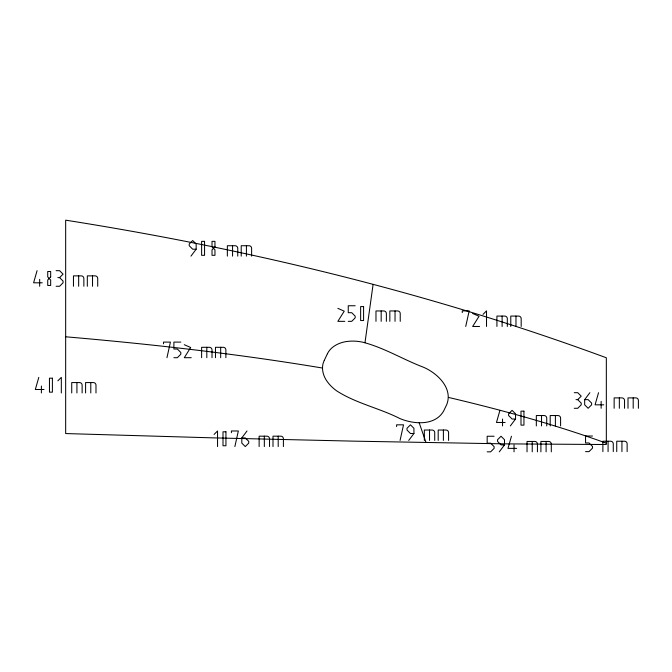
<?xml version="1.0" encoding="UTF-8"?>
<svg xmlns="http://www.w3.org/2000/svg" width="672" height="672" viewBox="0 0 672 672"><rect width="100%" height="100%" fill="white"/><g stroke="black" fill="none" stroke-linecap="round" stroke-linejoin="round"><path stroke-width="1.01" d="M327.424 353.732C330.977 346.189 340.108 341.998 348.491 341.309C352.934 340.864 357.445 341.141 361.838 341.989C383.376 347.239 402.637 359.327 423.251 367.147C437.128 372.96 453.155 388.072 446.796 404.443L443.646 411.037C435.053 426.023 413.801 424.36 399.974 418.589C379.47 408.139 356.059 403.393 336.647 390.86C332.993 388.231 329.683 385.09 327.104 381.385C322.888 375.53 320.855 367.416 324.139 360.662M364.98 342.703L373.094 284.424M166.958 357.697L170.419 342.098L163.489 342.098L163.489 343.829M234.872 446.569L238.342 430.979L231.403 430.979L231.403 432.709M400.067 440.429L403.528 424.83L396.598 424.83L396.598 426.569M465.721 326.474L469.19 310.876L462.26 310.876L462.26 312.614M37.069 270.673L33.6 282.803L42.269 282.803M38.8 377.37L35.33 389.5L43.999 389.5M499.943 410.34L496.474 422.47L505.142 422.47M511.442 436.246L507.973 448.375L516.642 448.375M598.542 392.692L595.073 404.821L603.742 404.821M327.39 353.8L324.265 360.394M190.957 256.133L196.157 249.203L196.157 244.003L192.688 240.534L189.227 244.003L189.227 245.734L192.688 249.203L196.157 249.203M241.802 437.909L245.272 437.909L248.741 441.37L248.741 443.108L245.272 446.569L241.802 443.108L241.802 437.909L247.002 430.979M408.727 440.429L413.927 433.499L413.927 428.299L410.466 424.83L406.997 428.299L406.997 430.03L410.466 433.499L413.927 433.499M510.334 425.939L515.533 419.009L515.533 413.809L512.072 410.34L508.603 413.809L508.603 415.54L512.072 419.009L515.533 419.009M499.304 451.836L504.504 444.906L504.504 439.706L501.043 436.246L497.574 439.706L497.574 441.445L501.043 444.906L504.504 444.906M584.674 399.63L588.143 399.63L591.612 403.091L591.612 404.821L588.143 408.29L584.674 404.821L584.674 399.63L589.873 392.692M57.859 277.603L59.598 277.603L63.059 274.142L59.598 270.673L56.129 270.673M57.859 380.839L61.328 377.37L61.328 392.969M214.074 434.44L217.543 430.979L217.543 446.569M483.059 314.345L486.52 310.876L486.52 326.474M576.013 399.63L577.744 399.63L581.213 396.161L577.744 392.692L574.283 392.692M56.129 286.272L59.598 286.272L63.059 282.803L63.059 281.072L59.598 277.603M355.177 305.752L348.247 305.752L348.247 312.69L351.716 312.69L355.177 316.151L355.177 317.89L351.716 321.35L348.247 321.35M344.778 321.35L337.848 321.35L344.24 311.161L337.848 308.356M479.59 326.474L472.66 326.474L479.052 316.277L472.66 313.48M180.818 342.098L173.888 342.098L173.888 349.028L177.349 349.028L180.818 352.498L180.818 354.228L177.349 357.697L173.888 357.697M191.218 357.697L184.288 357.697L190.68 347.5L184.288 344.694M574.283 408.29L577.744 408.29L581.213 404.821L581.213 403.091L577.744 399.63M592.477 436.027L585.547 436.027L585.547 442.966L589.008 442.966L592.477 446.426L592.477 448.165L589.008 451.626L585.547 451.626M494.113 436.246L487.175 436.246L487.175 443.176L490.644 443.176L494.113 446.645L494.113 448.375L490.644 451.836L487.175 451.836M65.663 336.79C151.603 344.19 237.401 353.833 322.501 368.046M448.392 397.396C501.766 409.962 554.761 424.494 606.337 443.192M419.16 422.713L426.031 442.554M638.4 408.29L638.4 400.495A2.596 2.596 0 0 0 635.804 397.891L628.001 397.891L628.001 408.29M633.2 397.891L633.2 408.29M627.136 451.626L627.136 443.831A2.596 2.596 0 0 0 624.54 441.227L616.736 441.227L616.736 451.626M624.54 408.29L624.54 400.495A2.596 2.596 0 0 0 621.936 397.891L614.141 397.891L614.141 408.29M621.936 441.227L621.936 451.626M619.34 397.891L619.34 408.29M613.276 451.626L613.276 443.831A2.596 2.596 0 0 0 610.672 441.227L602.876 441.227L602.876 451.626M608.076 441.227L608.076 451.626M601.138 401.36L601.138 408.29M560.591 425.939L560.591 418.144A2.596 2.596 0 0 0 557.995 415.54L550.2 415.54L550.2 425.939M555.391 415.54L555.391 425.939M551.3 451.836L551.3 444.041A2.596 2.596 0 0 0 548.696 441.445L540.901 441.445L540.901 451.836M546.731 425.939L546.731 418.144A2.596 2.596 0 0 0 544.127 415.54L536.332 415.54L536.332 425.939M546.101 441.445L546.101 451.836M541.531 415.54L541.531 425.939M537.432 451.836L537.432 444.041A2.596 2.596 0 0 0 534.836 441.445L527.033 441.445L527.033 451.836M532.232 441.445L532.232 451.836M521.178 326.474L521.178 318.679A2.596 2.596 0 0 0 518.582 316.075L510.779 316.075L510.779 326.474M515.978 316.075L515.978 326.474M514.038 444.906L514.038 451.836M507.318 326.474L507.318 318.679A2.596 2.596 0 0 0 504.714 316.075L496.919 316.075L496.919 326.474M502.538 419.009L502.538 425.939M502.118 316.075L502.118 326.474M448.585 440.429L448.585 432.634A2.596 2.596 0 0 0 445.99 430.03L438.194 430.03L438.194 440.429M443.386 430.03L443.386 440.429M434.725 440.429L434.725 432.634A2.596 2.596 0 0 0 432.121 430.03L424.326 430.03L424.326 440.429M429.526 430.03L429.526 440.429M400.235 321.35L400.235 313.555A2.596 2.596 0 0 0 397.639 310.951L389.836 310.951L389.836 321.35M395.035 310.951L395.035 321.35M386.375 321.35L386.375 313.555A2.596 2.596 0 0 0 383.771 310.951L375.976 310.951L375.976 321.35M381.175 310.951L381.175 321.35M283.399 446.569L283.399 438.774A2.596 2.596 0 0 0 280.795 436.178L273 436.178L273 446.569M278.2 436.178L278.2 446.569M269.531 446.569L269.531 438.774A2.596 2.596 0 0 0 266.935 436.178L259.132 436.178L259.132 446.569M264.331 436.178L264.331 446.569M251.614 256.133L251.614 248.329A2.596 2.596 0 0 0 249.01 245.734L241.214 245.734L241.214 256.133M246.414 245.734L246.414 256.133M237.745 256.133L237.745 248.329A2.596 2.596 0 0 0 235.15 245.734L227.354 245.734L227.354 256.133M232.554 245.734L232.554 256.133M225.876 357.697L225.876 349.894A2.596 2.596 0 0 0 223.28 347.298L215.477 347.298L215.477 357.697M220.676 347.298L220.676 357.697M212.016 357.697L212.016 349.894A2.596 2.596 0 0 0 209.412 347.298L201.617 347.298L201.617 357.697M206.816 347.298L206.816 357.697M97.717 286.272L97.717 278.477A2.596 2.596 0 0 0 95.122 275.873L87.326 275.873L87.326 286.272M95.987 392.969L95.987 385.174A2.596 2.596 0 0 0 93.391 382.57L85.588 382.57L85.588 392.969M92.518 275.873L92.518 286.272M90.787 382.57L90.787 392.969M83.857 286.272L83.857 278.477A2.596 2.596 0 0 0 81.253 275.873L73.458 275.873L73.458 286.272M82.127 392.969L82.127 385.174A2.596 2.596 0 0 0 79.523 382.57L71.728 382.57L71.728 392.969M78.658 275.873L78.658 286.272M76.927 382.57L76.927 392.969M41.395 386.039L41.395 392.969M39.665 279.342L39.665 286.272M50.669 276.956L47.729 279.989L47.729 285.457L50.669 285.457L50.669 279.989L47.729 276.956L47.729 271.488L50.669 271.488L50.669 276.956M214.956 246.817L212.016 249.85L212.016 255.318L214.956 255.318L214.956 249.85L212.016 246.817L212.016 241.349L214.956 241.349L214.956 246.817M599.374 444.478L504.706 443.864L354.354 441.16L212.554 437.85L65.663 433.558L65.663 220.164C249.581 249.178 431.542 293.278 606.337 357.781L606.337 444.469L599.374 444.478M204.557 241.349L201.617 241.349L201.617 255.318L204.557 255.318L204.557 241.349M363.586 306.575L360.637 306.575L360.637 320.536L363.586 320.536L363.586 306.575M52.399 378.193L49.459 378.193L49.459 392.154L52.399 392.154L52.399 378.193M523.942 411.163L520.993 411.163L520.993 425.124L523.942 425.124L523.942 411.163M225.943 431.794L223.003 431.794L223.003 445.754L225.943 445.754L225.943 431.794"/></g></svg>
